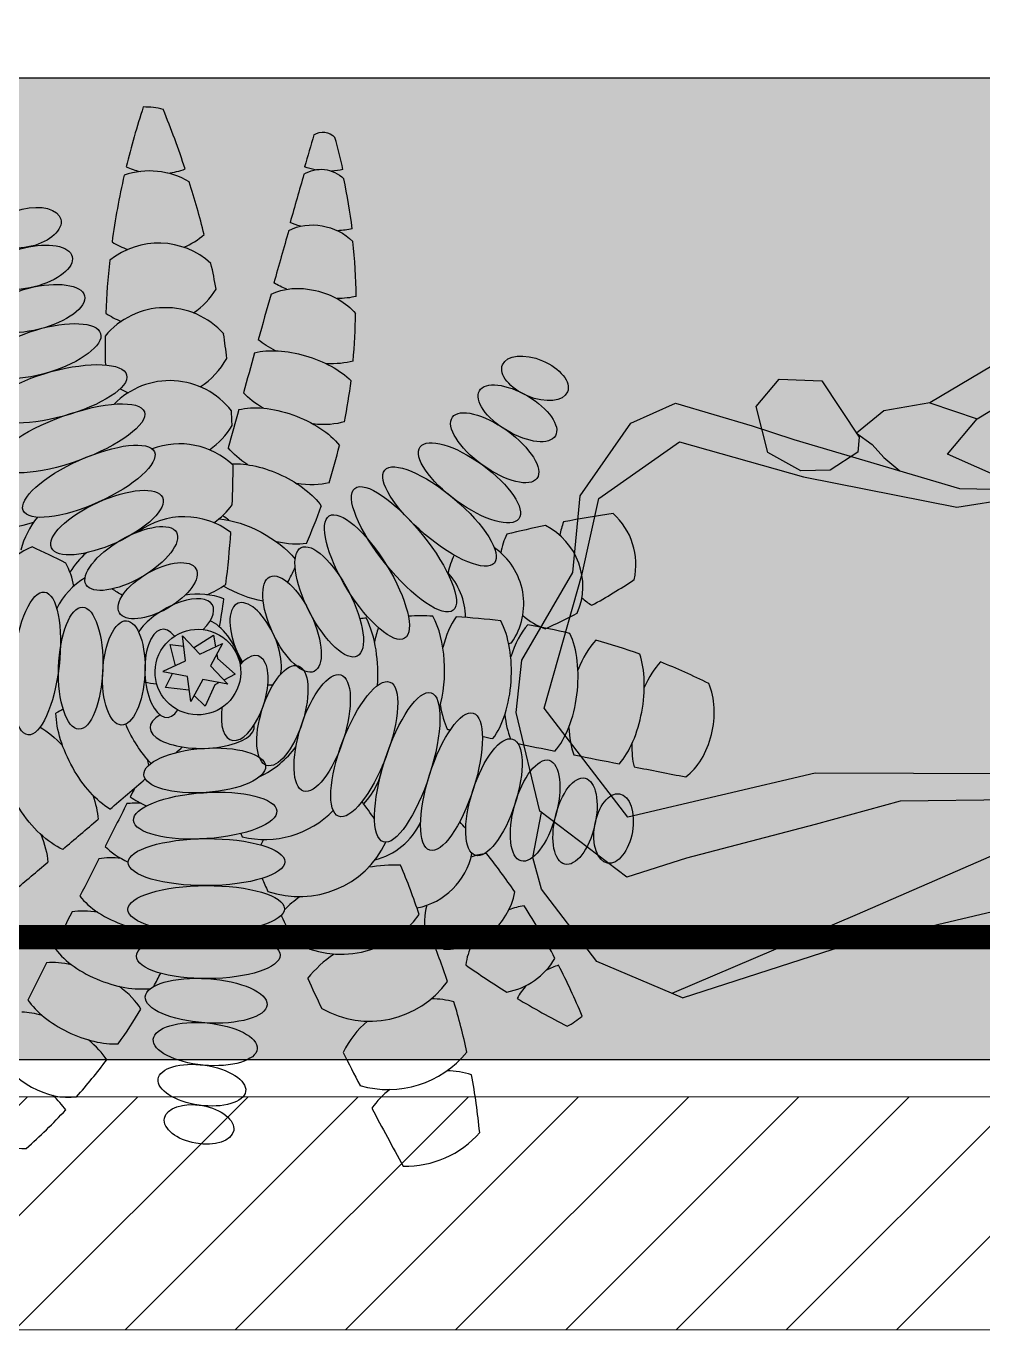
# Model space of a CAD drawing. Header units: millimetres. Extents: x -343543 to 400519, y -115663 to 104219.
# Drawn here: x -244741 to -244351, y 14605 to 15136 of the extents above; entities that cross this region are included whole.
import ezdxf
from ezdxf.xclip import XClip

# ---------------------------------------------------------------- set-up
doc = ezdxf.new("R2010")
doc.units = ezdxf.units.MM
doc.header["$XCLIPFRAME"] = 0
doc.linetypes.add('HIDDEN2', pattern=[0.1875, 0.125, -0.0625])
doc.linetypes.add('XREF MAT BANG TUONG XAY$0$CENTER', pattern=[50.8, 31.75, -6.35, 6.35, -6.35])
doc.layers.get('0').update_dxf_attribs({"color": 231, "lineweight": 0})
for name, color, linetype, lineweight in [('A-CLNG', 157, 'Continuous', 25), ('A-PATT', 252, 'Continuous', 9), ('A-SYMBOLS', 10, 'Continuous', 13), ('fix lighting', 2, 'Continuous', 5), ('XREF MAT BANG TUONG XAY$0$A-GRID', 8, 'XREF MAT BANG TUONG XAY$0$CENTER', 15), ('XREF MAT BANG TUONG XAY$0$A-WALL-INT', 8, 'Continuous', 9)]:
    doc.layers.add(name, color=color, linetype=linetype, lineweight=lineweight)
for name, color, linetype in [('XREF MAT BANG NOI THAT$0$A-PATT', 8, 'Continuous'), ('XREF MAT BANG NOI THAT$0$FF-Plants', 8, 'Continuous'), ('XREF MAT BANG TUONG XAY$0$A-FNSH', 8, 'Continuous'), ('XREF MAT BANG TUONG XAY$0$A-FURN', 8, 'Continuous'), ('XREF MAT BANG TUONG XAY$0$A-PATT', 8, 'Continuous')]:
    doc.layers.add(name, color=color, linetype=linetype)

# ---------------------------------------------------------------- blocks, each defined once
blk = doc.blocks.new('XREF MAT BANG TUONG XAY$0$00.xref_IKIGAI_Truc')
at = {"layer": 'XREF MAT BANG TUONG XAY$0$A-GRID', "color": 8, "ltscale": 20}
blk.add_lwpolyline([(-2907.53, 14700), (42750, 14700)], dxfattribs=at)
blk = doc.blocks.new('XREF MAT BANG TUONG XAY$0$xref_IKIGAI_Cot')
at = {"layer": 'XREF MAT BANG TUONG XAY$0$A-GRID', "color": 8, "ltscale": 20}
blk.add_lwpolyline([(-2907.53, 14700), (42750, 14700)], dxfattribs=at)
blk = doc.blocks.new('*U244')
at = {"layer": 'XREF MAT BANG TUONG XAY$0$A-PATT'}
h = blk.add_hatch(dxfattribs=at)
h.set_pattern_fill('ANSI31', color=8, scale=10)
h.set_pattern_definition([(45, (42836.782, -11178.564), (-22.45064, 22.45064), [])])
h.paths.add_polyline_path([(-38.7, 47.5), (7351.29, 47.5), (7351.29, -47.5), (-38.7, -47.5)])
at = {"layer": 'XREF MAT BANG TUONG XAY$0$A-WALL-INT', "color": 8}
blk.add_lwpolyline([(-38.7, 47.5), (7351.29, 47.5), (7351.29, -47.5), (-38.7, -47.5)], close=True, dxfattribs=at)
blk = doc.blocks.new('XREF MAT BANG NOI THAT$0$YLD.Studio-03-28')
at = {"layer": 'XREF MAT BANG NOI THAT$0$FF-Plants', "color": 8}
for p, q in [((-9.06, 2.82), (-8.03, 12.37)), ((-8.03, 12.37), (-2.3, 9.48)), ((-3.47, 3.35), (-1.55, 13.44)), ((-1.36, 13.34), (2.83, 4.15)), ((0.92, 8.33), (9.61, 10.47)), ((2.83, 4.15), (13.02, 5.44)), ((13.02, 5.44), (5.54, -1.6)), ((9.61, 10.47), (8.81, 4.91)), ((-15.62, -3.78), (-11.18, 0.69)), ((-13.66, 2.06), (-3.47, 3.35)), ((-4.66, -2.89), (-13.66, 2.06)), ((-9.27, 2.61), (-9.06, 2.82)), ((8.25, 0.95), (13.32, -7.22)), ((-6.85, -7.71), (-15.62, -3.78)), ((-6.58, -12.98), (-4.66, -2.89)), ((5.54, -1.6), (9.92, -10.89)), ((-5.92, -9.53), (-6.85, -7.71)), ((0.91, -5.95), (-6.58, -12.98)), ((3.84, -8.87), (-2.6, -15.99)), ((9.92, -10.89), (0.91, -5.95)), ((5.65, -8.55), (3.84, -8.87)), ((13.32, -7.22), (8.57, -8.04)), ((-2.6, -15.99), (-4.94, -11.44))]:
    blk.add_line(p, q, dxfattribs=at)
for centre, major_axis, ratio, start_param, end_param in [((-179.16, 73.54), (9.02, 17.45), 0.800189, 0.718999, 2.201301), ((20.76, 55.09), (29.64, 8.42), 1, 0.111098, 1.050224), ((111.64, 56.42), (-7.72, 28.24), 0.32034, 1.570796326843089, 7.853981634022675), ((129.01, 62.6), (-7.23, 23.79), 0.362784, 1.570796326542845, 7.853981633722432), ((146.35, 65.94), (-5.23, 20.61), 0.405439, 1.570796326753082, 7.853981633932668), ((163.18, 67.82), (-4.34, 17.46), 0.456009, 1.570796327003859, 7.853981634183445), ((93.51, 50.97), (-10.8, 30.01), 0.300118, 1.570796326502317, 7.853981633681903), ((179.29, 68.9), (-3.44, 13.91), 0.543524, 1.570796326758771, 7.853981633938357), ((-157.53, 58.59), (10.38, 20.74), 0.671515, 0.638476, 2.368728), ((1.84, 65.02), (-29.08, 3.35), 0.32034, 4.712389, 10.995574), ((114.45, 84.22), (55.34, 17.26), 1, 2.954557, 3.158273), ((-17.77, 227.8), (219.55, 93.13), 1, 3.468642, 3.56293), ((-157.53, 58.59), (12.81, 23.9), 0.490947, -1.152148, -0.795463), ((7408.97, 6418.74), (-7814.55, 5952.61), 1, 1.353149, 1.354972), ((39.13, 37.21), (32.6, 13.39), 1, 0.497671, 0.926523), ((76.05, 43.59), (-11.97, 26.71), 0.32034, 1.570796326202381, 7.853981633381967), ((-136.57, 45.73), (11.39, 24.61), 0.490947, 0.678699, 2.38936), ((-4072.05, -7847.89), (-8006.89, 3749.05), 1, 4.686888, 4.688812), ((-210.33, 182.27), (200.93, 200.93), 1, 5.025432, 5.079115), ((-136.57, 45.73), (11.39, 24.61), 0.490947, -1.152148, -0.707001), ((59.21, 36.19), (-10.29, 22.63), 0.362784, 1.570796326205139, 7.853981633384725), ((-179.16, 73.54), (14.17, 23.12), 0.490947, 3.989504, 4.318421), ((-114.89, 34.11), (9.94, 25.23), 0.490947, 0.603982, 2.420377), ((-4072.05, -7847.89), (4131.37, 7816.49), 1, 0.020191, 0.022015), ((7408.97, 6418.74), (7593.47, 6232.18), 1, 3.159148, 3.16108), ((-0.12, 46.92), (-24.85, 0.77), 0.362784, 4.712389, 10.995574), ((-247.88, -75.62), (-132.14, 229.68), 1, 4.701668, 4.714353), ((10.37, 29.18), (29.95, 7.23), 1, 0.306291, 0.866837), ((-16.31, 226.91), (208.22, 116.26), 1, 3.476887, 3.558298), ((-114.89, 34.11), (9.94, 25.23), 0.490947, -1.152148, -0.692206), ((27.94, 80.03), (29.51, 8.85), 1, 4.597926, 4.920824), ((20.36, 21.41), (35.04, 3.76), 1, 0.611668, 0.904591), ((-157.53, 58.59), (12.81, 23.9), 0.490947, 3.847362, 4.32554), ((-92.58, 23.77), (8.46, 25.76), 0.490947, 0.614903, 2.459294), ((-4072.05, -7847.89), (-7987.25, 3790.71), 1, 4.686738, 4.688669), ((44.58, 26.29), (-10.69, 18.38), 0.405439, 4.712389, 10.995574), ((-92.58, 23.77), (8.46, 25.76), 0.490947, -1.152148, -0.763559), ((-2.03, 29.34), (-21.23, 1.07), 0.405439, 4.712389, 10.995574), ((-69.7, 14.75), (6.95, 26.21), 0.490947, 0.701694, 1.194978), ((-4072.05, -7847.89), (4134.36, 7814.91), 1, 0.014988, 0.0172), ((7408.97, 6418.74), (7542.37, 6293.93), 1, 3.153558, 3.155493), ((31.44, 15.55), (-8.97, 15.6), 0.456009, 4.712389, 10.995574), ((-210.33, 182.27), (117.51, 258.72), 1, 4.57275, 4.590231), ((85.3, 10.6), (30.46, 8.83), 1, -1.194927, 0.516377), ((131.9, -270.46), (303.95, 46.02), 1, 1.410038, 1.448165), ((115.03, 12.41), (30.45, 8.87), 1, -1.13023, 0.600891), ((170.71, 18.85), (30.84, 7.37), 1, 2.308965, 2.535186), ((131.9, -270.46), (272.76, 141.78), 1, 0.980189, 1.050433), ((141.32, 15.18), (30.56, 8.47), 1, -1.009427, 0.406762), ((200.45, 17.42), (29.63, 11.31), 1, 2.222132, 2.446764), ((131.9, -270.46), (305.03, 38.2), 1, 1.220489, 1.310482), ((-16.31, 226.91), (-238.48, 0.16), 1, 0.960407, 1.031357), ((-136.57, 45.73), (11.39, 24.61), 0.490947, 3.753714, 4.32554), ((-98.24, -4.21), (-0.17, 31.89), 0.300118, 1.570796327715664, 7.85398163489525), ((-79.1, -4.35), (-0.17, 31.89), 0.300118, 1.570796327681729, 7.853981634861315), ((-46.34, 7.07), (5.41, 26.57), 0.490947, 0.844988, 1.162328), ((-69.7, 14.75), (6.95, 26.21), 0.490947, -1.152148, -0.911655), ((-4072.05, -7847.89), (4020.43, 7874.12), 0.999995, -0.000358, 0.000114), ((141.32, 15.18), (22.42, 22.42), 1, 1.840951, 1.956005), ((170.71, 18.85), (30.57, 8.42), 1, -0.803958, 0.062594), ((233.01, 15.25), (22.42, 22.42), 1, 1.930346, 2.11832), ((131.9, -270.46), (304.53, 42.02), 1, 1.114106, 1.196533), ((-117.19, -5.07), (-0.24, 29.27), 0.32034, 1.570796327763428, 7.853981634943015), ((-60.17, -3.81), (-1.93, 29.21), 0.32034, 1.570796327460503, 7.853981634640089), ((-41.75, -3.63), (-1.75, 24.8), 0.362784, 1.570796327655833, 7.853981634835419), ((-2.21, 12.53), (17.97, 0.96), 0.456009, -0.597189, 3.712648), ((16.7, 8.87), (-8.97, 15.6), 0.456009, 2.146873, 5.563258), ((29.85, 4.77), (30.46, 8.82), 1, -0.925589, 0.347124), ((20.36, 21.41), (-24.92, 24.92), 1, 3.981782, 4.006026), ((196.77, 21.01), (29.26, 12.23), 1, -0.642229, -0.384041), ((-169.96, -2.47), (2.51, 17.82), 0.456009, 1.570796329214219, 7.853981636393805), ((-153.2, -3.84), (1.96, 21.17), 0.405439, 1.570796328573082, 7.853981635752668), ((-135.56, -4.21), (1.64, 24.81), 0.362784, 1.570796328117058, 7.853981635296644), ((-16.31, 226.91), (-229.22, 65.8), 1, 1.354724, 1.380164), ((-114.89, 34.11), (9.94, 25.23), 0.490947, 4.089229, 4.32554), ((-24.15, -2.6), (-0.19, 21.26), 0.405439, -0.638013, 3.222605), ((-1.68, -0.85), (16.8, 4.68), 1, 0.976365, 7.25955), ((526.07, -46.66), (-533.78, 50.69), 1, -0.031866, -0.022297), ((16.7, 8.87), (-8.97, 15.6), 0.456009, 0.467456, 0.526537), ((59.57, 6.58), (30.5, 8.67), 1, -1.032415, 0.085581), ((-185.93, -1.32), (2.52, 14.11), 0.543524, 1.570796329850885, 7.853981637030471), ((233.01, 15.25), (30.06, 10.11), 1, 2.93965, 3.167819), ((81.71, 372.75), (371.35, 112.19), 1, -1.545573, -1.47882), ((7408.97, 6418.74), (7448.64, 6404.58), 0.999996, 3.142396, 3.142759), ((-1.68, -0.85), (30.78, 7.61), 1, -0.583658, -0.076766), ((170.71, 18.85), (31.33, 4.91), 1, 3.588127, 4.014418), ((200.45, 17.42), (29.86, 10.67), 1, 3.204448, 3.514965), ((81.71, 372.75), (375.62, 96.94), 1, 4.706787, 4.764263), ((59.57, 6.58), (31.6, 2.68), 1, 3.411523, 3.691925), ((141.32, 15.18), (30.42, 8.96), 1, 3.418614, 3.924478), ((-16.31, 226.91), (43.89, 234.41), 0.999817, 3.101661, 3.102023), ((-12.27, -19.93), (-17.13, 5.51), 0.456009, -1.202658, 3.956111), ((2.69, -9.62), (16.43, 7.35), 0.456009, 4.469975, 5.881978), ((81.71, 372.75), (125.7, 366.99), 1, 3.303209, 3.333224), ((85.3, 10.6), (29.74, 11), 1, 3.388901, 3.719999), ((115.03, 12.41), (30.13, 9.89), 1, 3.425709, 3.855493), ((81.71, 372.75), (387.2, 23.64), 1, -1.44344, -1.416014), ((9.82, -24.4), (16.43, 7.35), 0.456009, 3.676106, 8.112547), ((81.71, 372.75), (303.3, 241.85), 1, 3.916053, 3.97089), ((81.71, 372.75), (385.57, 42.67), 1, 4.562726, 4.604613), ((-2252.85, -8538.39), (-8545.74, 2266.3), 1, 4.701636, 4.70346), ((81.71, 372.75), (274.3, 274.3), 1, 3.970904, 3.9863), ((81.71, 372.75), (381.59, 69.8), 1, 4.646106, 4.671992), ((-30.7, -28.05), (37.63, 10.85), 1, 2.625319, 3.656142), ((347.71, -1031.03), (-421.87, 1009.88), 1, -0.006631, -0.005322), ((-2252.85, -8538.39), (-8551.83, 2243.17), 1, 4.696208, 4.698132), ((-87.23, -62.66), (27.69, 27.69), 1, 0.325822, 0.38925), ((-8.86, -9.28), (37.91, 9.83), 1, 3.330519, 3.823619), ((-19.42, -35.27), (-20.27, 6.41), 0.405439, 4.712389, 10.995574), ((17.85, -39.21), (19.27, 8.99), 0.405439, 1.57079632768765, 7.853981634867236), ((-2252.85, -8538.39), (-8621.33, 1959.18), 1, 4.660334, 4.662519), ((-54.01, -42.19), (37.73, 10.48), 1, 2.536003, 3.99264), ((349.46, -1031.24), (-463.71, 991.37), 1, -0.028589, -0.02333), ((9.82, -24.4), (16.43, 7.35), 0.456009, 2.859453, 3.117262), ((-2251.17, -8538.7), (-8572.61, 2162.43), 1, 4.681123, 4.683637), ((359.2, -1027.87), (-505.61, 970.67), 1, -0.046419, -0.035711), ((-144.74, -80.92), (62.14, 16.95), 1, 0.376175, 0.503716), ((-77.49, -59.29), (37.64, 10.78), 1, 2.340663, 3.806949), ((-26.5, -51.49), (-23.66, 7.62), 0.362784, 4.712389, 10.995574), ((26.92, -54.35), (22.08, 11.43), 0.362784, 1.570796327497962, 7.853981634677549), ((146.28, 173.41), (125.19, 202.98), 1, 3.20818, 3.236102), ((-2249.4, -8538.82), (2847.8, 8369.93), 1, 0.047108, 0.049418), ((331.95, -1039.41), (-475.18, 985.92), 1, -0.016941, -0.004606), ((-158.04, -84.69), (48.67, 12.59), 1, 0.346459, 0.63839), ((146.28, 173.41), (218.45, 95.67), 1, 3.887248, 3.956035), ((-2247.33, -8538.82), (-8509.72, 2398), 1, 4.704566, 4.706107), ((-104.73, -70.83), (37.6, 10.95), 1, 2.336167, 3.802453), ((37, -69.71), (24.92, 15.36), 0.32034, 1.570796327774609, 7.853981634954195), ((-33.09, -68.65), (-27.34, 10.47), 0.32034, 4.712389, 10.995574), ((146.28, 173.41), (-237.73, 18.93), 1, 1.348729, 1.414878), ((151.8, 172.98), (230.46, 61.33), 1, 4.668631, 4.725197), ((331.95, -1039.41), (-534.86, 954.86), 1, -0.047903, -0.034034), ((-173.89, -95.15), (38.14, 8.87), 1, 0.469374, 0.884243), ((48.34, -84.81), (24.81, 20.04), 0.300118, 1.57079632810651, 7.853981635286097), ((146.28, 173.41), (237.52, 21.41), 1, 4.428413, 4.499364), ((149.73, 172.98), (223.14, 84.15), 1, 4.474071, 4.560902), ((-130.17, -78.33), (39.97, 11.33), 1, 2.586623, 3.750756), ((-220.45, 158.67), (243.63, 139.54), 1, -1.489547, -1.458183), ((-35.41, -47.99), (27.47, 7.73), 1, 3.664996, 4.302342), ((-243.8, -91.45), (264.26, 19.49), 1, 0.009088, 0.019373), ((146.28, 173.41), (194.5, 137.99), 1, 4.006003, 4.087414), ((147.96, 173.1), (221.93, 87.29), 1, 4.351733, 4.446021), ((331.95, -1039.41), (-902.87, 618.6), 1, -0.48404, -0.459531), ((-200.9, -101.55), (36.26, 6.41), 1, 0.480209, 0.769788), ((-144.74, -80.92), (63.14, 12.72), 1, -0.23803, -0.034314), ((-50.58, -65.86), (27.48, 7.71), 1, 3.119645, 3.993323), ((-40.5, -86.16), (-30.37, 9.73), 0.300118, 4.712389, 10.995574), ((0.63, -59.31), (30.07, 1.97), 0.490947, 4.416405, 5.391529), ((-0.76, -86.6), (30.13, 0.22), 0.490947, 0.96074, 1.183947), ((61.65, -99.31), (18.92, 22.34), 0.32034, 1.570796328619921, 7.853981635799506), ((-163.3, -85.72), (38.08, 10.86), 1, 2.834025, 3.721727), ((-158.04, -84.69), (49.34, 9.64), 1, -0.410561, -0.181478), ((-189.38, 175.29), (267.12, 86.45), 1, -1.561478, -1.485068), ((-69.77, -84.57), (27.63, 7.13), 1, 3.083987, 4.256555), ((-243.8, -91.45), (263.77, 25.24), 1, -0.115009, -0.077099), ((75.39, -111.51), (14.64, 20.1), 0.362784, 1.570796329213647, 7.853981636393232), ((-216.63, 163.75), (274.39, 59.47), 1, -1.461924, -1.390655), ((-103.93, -121.7), (26.46, 10.7), 1, 0.929655, 1.355947), ((-46.34, -104.18), (-27.9, 8.85), 0.32034, 4.712389, 10.995574), ((-173.89, -95.15), (37.89, 9.89), 1, -0.514776, -0.276708), ((164.81, -310.51), (246.87, 246.87), 1, 1.695842, 1.713107), ((-3.74, -113.76), (-30.09, 1.53), 0.490947, -1.152148, -0.763559), ((-0.76, -86.6), (30.13, 0.22), 0.490947, 4.156103, 5.522008), ((-3.74, -113.76), (-30.09, 1.53), 0.490947, 3.785606, 4.32554), ((-200.9, -101.55), (36.6, 4.02), 1, -0.407081, -0.129834), ((-216.63, 163.75), (273.46, 63.61), 1, 4.699825, 4.77496), ((-86.05, -101.92), (27.29, 8.36), 1, 2.817212, 4.233401), ((9598.21, -2076.1), (2025.09, 9612.52), 0.999996, 1.576143, 1.576274), ((-243.8, -91.45), (253.99, 75.53), 1, -0.413209, -0.344422), ((20.15, -82.2), (26.71, 7.46), 1, 4.4537, 5.200923), ((33.25, -129.97), (27.7, 1.31), 1, 1.048117, 1.324965), ((89.67, -121.79), (12.46, 17.23), 0.405439, 1.570796329326606, 7.853981636506192), ((164.81, -310.51), (347.81, 30.31), 1, 2.442768, 2.500244), ((-125.03, -138.22), (28.31, 3.58), 1, 0.992036, 1.302554), ((-52.66, -121.47), (-23.66, 7.62), 0.362784, 4.712389, 10.995574), ((-247.58, 98.25), (-195.64, 195.64), 1, 3.074822, 3.088233), ((-216.63, 163.75), (248.92, 129.86), 1, 4.329382, 4.413944), ((-103.93, -121.7), (27.93, 5.85), 1, -0.092452, 0.13377), ((9598.21, -2076.1), (1960.63, 9625.89), 0.999995, 1.570929, 1.571374), ((103.71, -131.02), (9.17, 15.48), 0.456009, 1.570796330207066, 7.853981637386653), ((-247.58, 98.25), (258.06, 99.76), 1, -1.338969, -1.268726), ((-3.74, -113.76), (-30.09, 1.53), 0.490947, 0.614903, 2.459294), ((26.1, -105.91), (26.71, 7.46), 1, 3.832451, 5.407049), ((-103.93, -121.7), (27.45, 7.81), 1, 3.041096, 3.907647), ((-8.3, -140.7), (-29.95, 3.28), 0.490947, -1.152148, -0.762871), ((42.16, -151.58), (26.58, 7.9), 1, 0.822433, 1.110363), ((-414.46, -240.64), (-94.86, 473.15), 1, -1.563798, -1.53036), ((117.96, -138.21), (5.53, 13.22), 0.543524, 1.570796330777153, 7.853981637956739), ((164.81, -310.51), (335.81, 95.52), 1, 2.324239, 2.390992), ((-148.49, -155.88), (20.18, 20.18), 1, 0.049122, 0.277291), ((-125.03, -138.22), (27.47, 7.75), 1, -0.117756, 0.106875), ((-58.11, -138.26), (-20.48, 5.72), 0.405439, 4.712389, 10.995574), ((9598.21, -2076.1), (-9657.65, 1797.41), 1, -0.015287, -0.01372), ((-8.3, -140.7), (-29.95, 3.28), 0.490947, 3.728869, 4.32554), ((249.16, -37.37), (-180.84, 180.84), 1, 1.145565, 1.150477), ((-247.58, 98.25), (268.25, 67.73), 1, -1.331889, -1.241895), ((-243.8, -91.45), (235.19, 122.06), 1, -0.711068, -0.64492), ((42.16, -151.58), (26.99, 6.37), 1, 2.186811, 2.573114), ((-148.49, -155.88), (20.18, 20.18), 1, 5.783878, 5.971852), ((249.16, -37.37), (251.39, 46.98), 1, 3.38012, 3.436797), ((33.25, -129.97), (26.64, 7.72), 1, 4.024889, 5.533726), ((-247.58, 98.25), (262.76, 86.63), 1, -1.496933, -1.414506), ((-62.44, -154.51), (-17.52, 4.12), 0.456009, 4.712389, 10.995574), ((-8.3, -140.7), (-29.95, 3.28), 0.490947, 0.603982, 2.465473), ((49.31, -175.65), (19.61, 19.61), 1, 0.409717, 0.613792), ((-120.41, -138.5), (27.48, 7.72), 1, 3.333395, 3.591583), ((-14.41, -167.33), (-29.71, 5.01), 0.490947, -1.152148, -0.707001), ((-414.46, -240.64), (472.42, 98.43), 1, -0.058503, -0.016159), ((9598.21, -2076.1), (2618.51, 9468.06), 1, 1.643686, 1.64561), ((-14.41, -167.33), (-29.71, 5.01), 0.490947, 3.753714, 4.32554), ((49.31, -175.65), (19.61, 19.61), 1, 1.633109, 1.816916), ((-65.4, -170.23), (-14.12, 2.44), 0.543524, 4.712389, 10.995574), ((-243.8, -91.45), (223.08, 143.01), 1, -0.91466, -0.843709), ((249.16, -37.37), (-201.19, 157.88), 1, 1.171755, 1.250482), ((-14.41, -167.33), (-29.71, 5.01), 0.490947, 0.678699, 2.38936), ((42.16, -151.58), (26.72, 7.43), 1, 4.215397, 5.285768), ((9598.21, -2076.1), (-9680.08, 1672.37), 1, -0.02331, -0.021125), ((-22.06, -193.56), (-29.37, 6.73), 0.490947, -1.152148, -0.795463), ((-22.06, -193.56), (-29.37, 6.73), 0.490947, 3.847362, 4.32554), ((-243.8, -91.45), (172.72, 200.95), 1, -1.320605, -1.239195), ((-22.06, -193.56), (-25.27, 5.06), 0.671515, 0.638476, 2.368728)]:
    blk.add_ellipse(centre, major_axis=major_axis, ratio=ratio, start_param=start_param, end_param=end_param, dxfattribs=at)
at = {"layer": 'XREF MAT BANG NOI THAT$0$FF-Plants', "color": 8, "extrusion": (0, 0, -1)}
for centre, major_axis, ratio, start_param, end_param in [((-48.51, 59.94), (25.6, 15.88), 0.490947, 3.756496, 5.600887), ((-65.52, 81.32), (24.64, 17.35), 0.490947, 1.989445, 2.449387), ((-48.51, 59.94), (25.6, 15.88), 0.490947, 0.725468, 1.183947), ((-32.77, 37.6), (26.48, 14.37), 0.490947, 3.843286, 5.522008), ((-48.51, 59.94), (25.6, 15.88), 0.490947, 1.989445, 2.378033), ((-18.36, 14.39), (27.28, 12.8), 0.490947, 4.11724, 4.776912), ((-32.77, 37.6), (26.48, 14.37), 0.490947, 1.989445, 2.083734), ((43.77, -19.86), (12.4, 24.11), 0.490947, 0.893439, 2.300645), ((43.77, -19.86), (12.4, 24.11), 0.490947, 4.153605, 4.819728), ((66.8, -28.49), (10.98, 24.79), 0.490947, -1.152148, -1.025041), ((66.8, -28.49), (10.98, 24.79), 0.490947, 0.778141, 2.459294), ((90.29, -35.76), (9.52, 25.39), 0.490947, -1.152148, -0.692206), ((90.29, -35.76), (9.52, 25.39), 0.490947, 0.603982, 2.465473), ((114.17, -41.66), (8.03, 25.9), 0.490947, -1.152148, -0.707001), ((114.17, -41.66), (8.03, 25.9), 0.490947, 0.678699, 2.38936), ((138.34, -46.15), (6.51, 26.33), 0.490947, -1.152148, -0.795463), ((138.34, -46.15), (6.19, 22.36), 0.671515, 0.638476, 2.368728), ((164.42, -49.55), (4.97, 26.66), 0.490947, -1.176481, -0.937354), ((66.8, -28.49), (10.98, 24.79), 0.490947, 3.785606, 4.32554), ((90.29, -35.76), (9.52, 25.39), 0.490947, 3.728869, 4.32554), ((164.42, -49.55), (5, 19), 0.800189, 0.718999, 2.201301), ((189.61, -51.4), (2.9, 22.87), 0.490947, -1.242361, -1.031338), ((114.17, -41.66), (8.03, 25.9), 0.490947, 3.753714, 4.32554), ((189.61, -51.4), (11.68, 7.03), 0.959793, -0.027203, 1.298202), ((209.76, -51.49), (1.85, 14.64), 0.490947, -1.435337, -1.122828), ((209.76, -51.49), (-8.42, 1.21), 0.874189, 2.509686, 3.746797), ((138.34, -46.15), (6.51, 26.33), 0.490947, 3.847362, 4.32554), ((164.42, -49.55), (4.97, 26.66), 0.490947, 3.989504, 4.318421), ((189.61, -51.4), (2.9, 22.87), 0.490947, 4.082683, 4.366363), ((209.76, -51.49), (1.85, 14.64), 0.490947, 4.036545, 4.390012)]:
    blk.add_ellipse(centre, major_axis=major_axis, ratio=ratio, start_param=start_param, end_param=end_param, dxfattribs=at)
blk = doc.blocks.new('XREF MAT BANG NOI THAT$0$YLD.Studio-02-172')
at = {"layer": 'XREF MAT BANG NOI THAT$0$FF-Plants', "color": 8}
for p, q in [((-95.53, 150.86), (-66.24, 174.66)), ((-66.24, 174.66), (-42.19, 170.85)), ((-42.19, 170.85), (-18.15, 167.04)), ((-18.15, 167.04), (-7.61, 160.36)), ((-48.87, 160.31), (-64.65, 139.38)), ((-33.08, 160.62), (-48.87, 160.31)), ((-27.95, 144.55), (-33.08, 160.62)), ((-7.47, 162.78), (-26.81, 143.27)), ((19.27, 163.67), (-7.47, 162.78)), ((46.32, 148.77), (19.27, 163.67)), ((-113.87, 127.65), (-95.53, 150.86)), ((61.42, 116.35), (46.32, 148.77)), ((-12.16, 144.85), (-36.04, 121.6)), ((31.38, 142.35), (-12.16, 144.85)), ((-64.65, 139.38), (-78.85, 103.79)), ((-26.81, 143.27), (-57.84, 111.2)), ((53.04, 97.42), (31.38, 142.35)), ((-113.56, 91.23), (-113.87, 127.65)), ((60.04, 109.22), (78.98, 127.44)), ((78.98, 127.44), (92.74, 120.1)), ((-36.04, 121.6), (-60.63, 69.34)), ((92.74, 120.1), (117.33, 92.49)), ((54.47, 80.35), (61.42, 116.35)), ((-57.84, 111.2), (-71.45, 71.18)), ((67.12, 109.95), (59.89, 69.12)), ((83.91, 106.56), (67.12, 109.95)), ((98.57, 87.52), (83.91, 106.56)), ((-78.85, 103.79), (-86.08, 62.95)), ((51.37, 47.77), (53.04, 97.42)), ((53.04, 97.42), (53.04, 97.42)), ((-113.95, 42.72), (-113.56, 91.23)), ((117.33, 92.49), (94.85, 41.96)), ((86.07, 60.33), (98.57, 87.52)), ((58.76, 49.77), (54.47, 80.35)), ((-71.45, 71.18), (-64.85, 10.77)), ((-60.63, 69.34), (-49.5, -22.33)), ((59.89, 69.12), (73.14, 46.51)), ((-86.08, 62.95), (-108.65, -12.19)), ((73.14, 46.51), (86.07, 60.33)), ((94.85, 41.96), (86.07, 60.33)), ((86.55, -14.93), (58.76, 49.77)), ((-121.45, -23.59), (-113.95, 42.72)), ((70.9, -12.81), (51.37, 47.77)), ((94.85, 41.96), (93.84, 22.91)), ((74.96, 20.73), (68.76, 26.54)), ((93.84, 22.91), (86.04, 10.81)), ((80.73, 16.58), (74.96, 20.73)), ((86.04, 10.81), (80.73, 16.58)), ((-64.85, 10.77), (-70.27, -24.77)), ((84.28, 11.63), (78.32, 10.33)), ((108.9, -0.74), (84.28, 11.63)), ((78.32, 10.33), (72.34, -1.7)), ((72.34, -1.7), (73.54, -13.54)), ((111.67, -17.85), (108.9, -0.74)), ((-108.65, -12.19), (-131.64, -90.89)), ((91.14, -61.3), (70.9, -12.81)), ((73.54, -13.54), (82.47, -26.06)), ((94.1, -31.14), (86.55, -14.93)), ((101.63, -28.58), (111.67, -17.85)), ((-133.96, -86.84), (-121.45, -23.59)), ((-70.27, -24.77), (-77.58, -78.45)), ((-49.5, -22.33), (-58.21, -100.2)), ((82.47, -26.06), (101.63, -28.58)), ((106.93, -61), (94.1, -31.14)), ((72.1, -96.61), (91.14, -61.3)), ((100.97, -80.07), (106.93, -61)), ((-77.58, -78.45), (-82.41, -103.49)), ((74.1, -104), (100.97, -80.07)), ((-133.96, -86.84), (-115.11, -119.75)), ((-58.21, -100.2), (-10.17, -128.82)), ((42.37, -107.03), (72.1, -96.61)), ((-82.41, -103.49), (-51.51, -135.6)), ((43.37, -110.73), (74.1, -104)), ((-10.17, -128.82), (42.37, -107.03)), ((10.38, -135.52), (43.37, -110.73)), ((-115.11, -119.75), (-83.24, -138.63)), ((-70, -140.61), (-52.18, -134.9)), ((-51.51, -135.6), (-10.53, -140.39)), ((-10.53, -140.39), (10.38, -135.52)), ((-83.24, -138.63), (-70, -140.61))]:
    blk.add_line(p, q, dxfattribs=at)
blk = doc.blocks.new('XREF MAT BANG NOI THAT')
at = {"layer": 'XREF MAT BANG NOI THAT$0$A-PATT'}
h = blk.add_hatch(dxfattribs=at)
h.set_pattern_fill('CROSS', color=8, scale=5)
h.paths.add_polyline_path([(17730, 15115), (22270.01, 15115), (22270.01, 14715), (17730, 14715)])
at = {"color": 8}
for points in [[(17600, 15565), (22400, 15565), (22400, 15115), (17600, 15115)], [(17730, 15115), (22270.01, 15115), (22270.01, 14715), (17730, 14715)]]:
    blk.add_lwpolyline(points, close=True, dxfattribs=at)
at = {"color": 8, "rotation": 90}
blk.add_blockref('XREF MAT BANG NOI THAT$0$YLD.Studio-03-28', (18182.06, 14874.64), dxfattribs=at)
at = {"color": 8, "xscale": -1, "rotation": 276.7943954355341}
blk.add_blockref('XREF MAT BANG NOI THAT$0$YLD.Studio-02-172', (18450.76, 14883.53), dxfattribs=at)
blk = doc.blocks.new('01.Xref _MB T1')
at = {"layer": 'XREF MAT BANG TUONG XAY$0$A-FNSH', "color": 8, "elevation": 0}
blk.add_lwpolyline([(17729.99734, 15115.0002), (22270.01323, 15115.0002), (22270.01323, 14715.0002), (17729.99734, 14715.0002)], close=True, dxfattribs=at)
blk.add_lwpolyline([(19999.99607, 14715), (15914.99991, 14714.99991), (15914.99991, 14589.99991), (16079.99997, 14589.99991), (16080.00846, 12469.99987), (16204.99154, 12470.00001), (16204.98304, 14284.99953), (16319.99027, 14284.99599), (16319.99965, 14590), (19999.99612, 14590)], dxfattribs=at)
at = {"color": 8}
blk.add_blockref('XREF MAT BANG TUONG XAY$0$00.xref_IKIGAI_Truc', (0.00011, 0), dxfattribs=at)
ref = blk.add_blockref('XREF MAT BANG TUONG XAY$0$xref_IKIGAI_Cot', (-0.00927, -0.00001), dxfattribs=at)
XClip(ref).set_block_clipping_path([(-1610.3425959283, -2225.6693134198), (41829.1295208634, 21555.8819575264)])
at = {"layer": 'XREF MAT BANG TUONG XAY$0$A-FURN', "color": 8}
blk.add_blockref('*U244', (16343.69831, 14652.50058), dxfattribs=at)
at = {"layer": 'A-PATT', "color": 8}
blk.add_blockref('XREF MAT BANG NOI THAT', (0, 0), dxfattribs=at)

msp = doc.modelspace()

# ---------------------------------------------------------------- block references
at = {"layer": 'A-SYMBOLS'}
msp.add_blockref('01.Xref _MB T1', (-262854.02, 0), dxfattribs=at)

# ---------------------------------------------------------------- next in the draw order: hatches: boundary and pattern name
at = {"layer": 'A-PATT'}
h = msp.add_hatch(dxfattribs=at)
h.set_pattern_fill('DOTS', color=256, scale=25)
h.set_pattern_definition([(0, (-262854.025, -1e-05), (19.84375, 39.6875), [0, -39.6875])])
h.paths.add_polyline_path([(-248629.03, 19175), (-246774.03, 19175), (-246774.03, 15115), (-238934.01, 15115), (-238934.01, 19175), (-237079.02, 19175), (-237079.03, 14715), (-248629.02, 14714.99)])
h.paths.add_polyline_path([(-246444.03, 19385), (-239264.01, 19385), (-239264.01, 19085), (-246444.03, 19085)])

# ---------------------------------------------------------------- next in the draw order: linework, layer by layer
at = {"layer": 'A-CLNG', "color": 251}
msp.add_lwpolyline([(-248629.03, 19175), (-246774.03, 19175), (-246774.03, 15115), (-238934.01, 15115), (-238934.01, 19175), (-237079.02, 19175), (-237079.03, 14715), (-248629.02, 14714.99)], close=True, dxfattribs=at)
at = {"layer": 'A-CLNG', "color": 251, "elevation": 0}
msp.add_lwpolyline([(-246774.03, 15115), (-238934.01, 15115), (-238934.01, 19085), (-246774.03, 19085)], close=True, dxfattribs=at)
at = {"layer": 'fix lighting', "linetype": 'HIDDEN2', "const_width": 10}
msp.add_lwpolyline([(-245124.03, 14765), (-240584.01, 14765)], dxfattribs=at)

doc.saveas('drawing.dxf')
